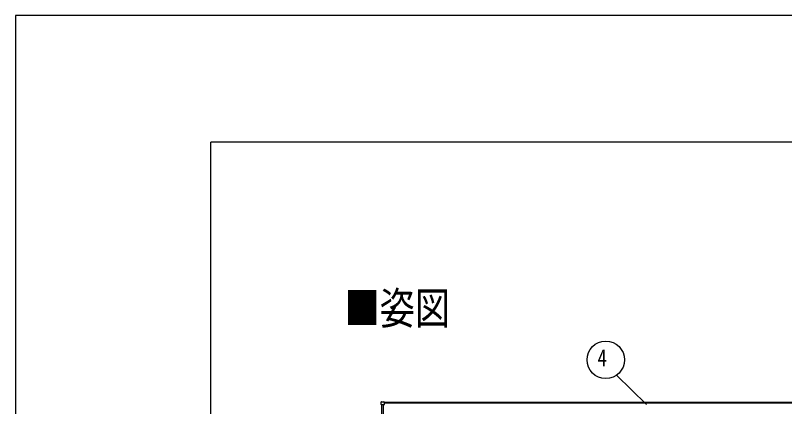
# Model space of a CAD drawing. Units: millimetres, scale not verified. Extents: x -18922 to 18922, y -13365 to 13365.
# Drawn here: x -18922 to -13606, y 10658 to 13365 of the extents above; entities that cross this region are included whole.
import ezdxf
from ezdxf.enums import TextEntityAlignment as Align

# ---------------------------------------------------------------- set-up
doc = ezdxf.new("R2010")
doc.units = ezdxf.units.MM
doc.header["$LTSCALE"] = 50
for name, color, linetype in [('0-2_USER1', 3, 'Continuous'), ('0-5_YKK_13', 4, 'Continuous'), ('0-6_YKK_A1', 4, 'Continuous'), ('0-7_YKK_D', 6, 'Continuous'), ('0-8_YKK_ZWAK', 7, 'Continuous')]:
    doc.layers.add(name, color=color, linetype=linetype)
doc.styles.add('ＭＳ ゴシック', font='')
doc.styles.get('ＭＳ ゴシック').set_extended_font_data('MS Gothic')

msp = doc.modelspace()

# ---------------------------------------------------------------- linework, layer by layer
at = {"layer": '0-5_YKK_13'}
for p, q in [((-16394.21, 10671.8), (-16394.21, 10689.8)), ((-16393.21, 10690.8), (-16375.21, 10690.8)), ((-16374.21, 10689.8), (-16374.21, 10671.8)), ((-16375.21, 10670.8), (-16393.21, 10670.8))]:
    msp.add_line(p, q, dxfattribs=at)
for centre, start, end in [((-16393.21, 10689.8), 90, 180), ((-16375.21, 10689.8), 0, 90), ((-16393.21, 10671.8), 180, 270), ((-16375.21, 10671.8), 270, 0)]:
    msp.add_arc(centre, 1, start, end, dxfattribs=at)
at = {"layer": '0-6_YKK_A1'}
for p, q in [((-16374.21, 10687.5), (-10365.91, 10687.5)), ((-16390.91, 5291.01), (-16390.91, 10670.8)), ((-16378.91, 5306.01), (-16378.91, 10670.8)), ((-10380.91, 10682.71), (-16374.21, 10682.71))]:
    msp.add_line(p, q, dxfattribs=at)
at = {"layer": '0-7_YKK_D'}
msp.add_line((-14560.4, 10671.72), (-14767.69, 10875.54), dxfattribs=at)
msp.add_circle((-14842.41, 10981.43), 129.6, dxfattribs=at)
at = {"layer": '0-8_YKK_ZWAK'}
for p in [(17527.59, 12487.5), (-17572.41, -11362.5)]:
    msp.add_line(p, (-17572.41, 12487.5), dxfattribs=at)
msp.add_lwpolyline([(-18922.5, -13365), (18922.5, -13365), (18922.5, 13365), (-18922.5, 13365)], close=True, dxfattribs=at)

# ---------------------------------------------------------------- texts
at = {"layer": '0-2_USER1', "style": 'ＭＳ ゴシック', "width": 0.8}
msp.add_text('■姿図', height=222.7, dxfattribs=at).set_placement((-16647.79, 11160.58), align=Align.BOTTOM_LEFT)
at = {"layer": '0-7_YKK_D', "style": 'ＭＳ ゴシック', "width": 0.8}
msp.add_text('4', height=118.8, dxfattribs=at).set_placement((-14899.29, 10900.43), align=Align.BOTTOM_LEFT)

doc.saveas('drawing.dxf')
